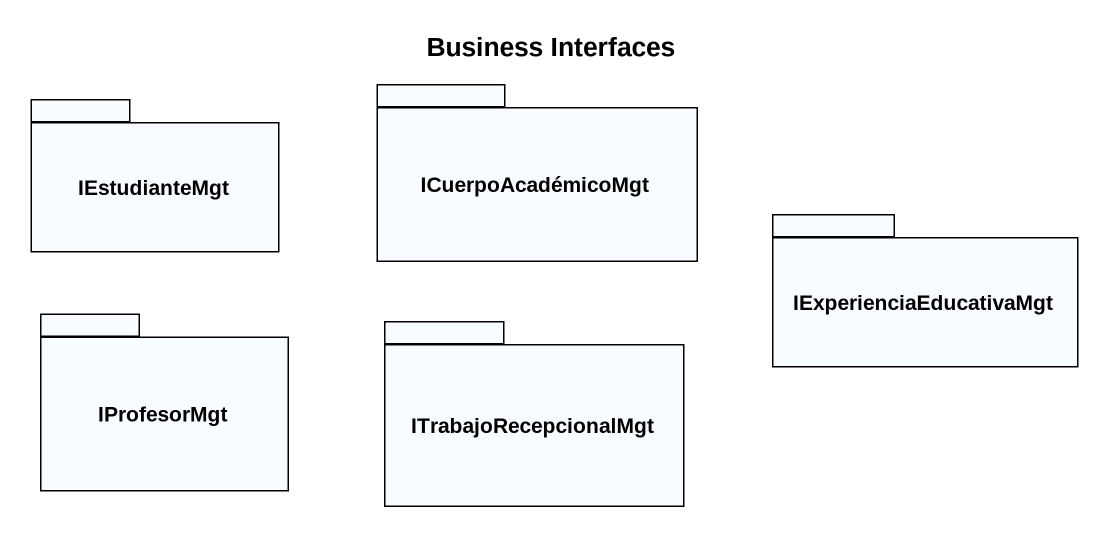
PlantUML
@startuml
title Business Interfaces
package IEstudianteMgt {
}
package ICuerpoAcadémicoMgt {
}
package IExperienciaEducativaMgt {
}
package IProfesorMgt {
}
package ITrabajoRecepcionalMgt {
}
@enduml
